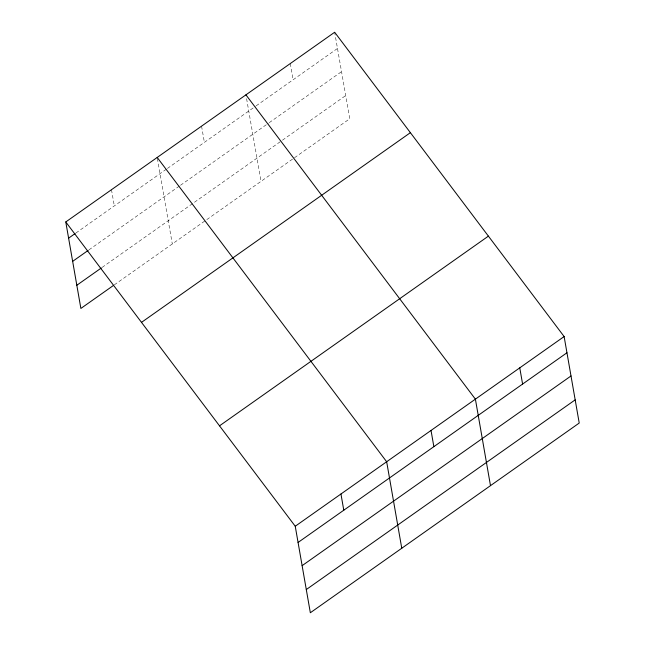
<?xml version="1.0" encoding="UTF-8"?>
<svg xmlns="http://www.w3.org/2000/svg" width="645" height="645" viewBox="0 0 645 645"><rect width="100%" height="100%" fill="white"/><g stroke="black" fill="none" stroke-linecap="round" stroke-linejoin="round"><path stroke-width="0.48" stroke-dasharray="3.23 2.42" d="M75.949 232.982L166.595 169.03M167.418 168.45L255.331 106.425M256.154 105.845L337.488 48.464M88.978 249.841L179.681 185.849M180.503 185.268L268.417 123.243M269.239 122.663L341.536 71.659M102.128 267.401L281.623 140.763M282.445 140.191L345.712 95.557M114.334 284.84L205.981 220.187M206.803 219.606L349.759 118.753L334.828 33.201M290.298 63.549L293.128 79.762M246.592 98.669L261.023 181.35M201.562 126.154L204.392 142.368M157.364 158.404L172.296 243.947M111.488 189.703L114.318 205.916"/><path stroke-width="0.97" d="M65.774 221.953L334.658 32.25L564.125 336.553L579.226 423.047L310.342 612.75L295.241 526.247L65.774 221.953L80.875 308.447L113.52 285.413M68.604 238.166L75.134 233.555M72.651 261.354L88.163 250.413M76.82 285.251L101.313 267.981M141.497 322.371L410.389 132.668M219.518 425.829L488.402 236.135M295.241 526.247L564.125 336.553M298.071 542.461L566.955 352.767M302.118 565.657L571.002 375.962M306.286 589.554L575.179 399.86M245.93 94.847L475.397 399.15L490.49 485.653M157.195 157.453L386.661 461.756L401.762 548.25M519.765 367.852L522.595 384.065M431.029 430.449L433.859 446.663M340.955 494.006L343.785 510.219"/></g></svg>
